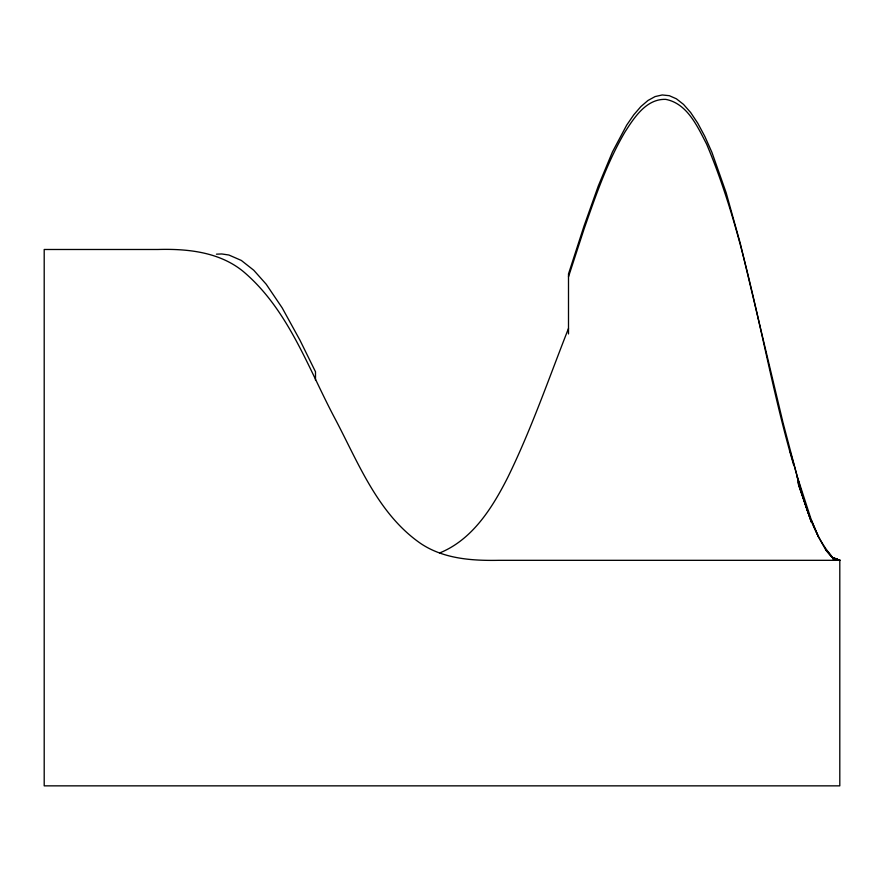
<?xml version="1.0" encoding="UTF-8"?>
<svg xmlns="http://www.w3.org/2000/svg" width="884" height="884" viewBox="0 0 884 884"><rect width="100%" height="100%" fill="white"/><g stroke="black" fill="none" stroke-linecap="round" stroke-linejoin="round"><path stroke-width="1.33" d="M568.5 276.769L584.07 229.011C595.639 195.928 607.109 162.424 624.922 132.07C634.182 117.649 646.326 98.621 665.763 99.373C687.321 103.516 697.487 126.578 706.603 144.092C749.82 246.525 762.561 358.639 793.622 464.862M568.5 328.439C548.809 378.485 531.273 429.525 507.538 477.868C492.2 508.024 472.332 539.726 439.635 552.964M216.458 254.172L221.785 253.962L228.89 255.012L241.321 260.437L253.752 270.239L266.183 284.206L282.173 307.864L299.93 340.152L315.5 371.777L315.5 380.231M832.695 558.798L839.8 560.323L839.8 785.854L44.2 785.854L44.2 249.487L157.86 249.487C187.474 248.647 219.254 251.929 243.1 271.344C288.593 309.61 308.229 368.484 335.445 419.458C358.661 463.559 378.164 514.101 420.685 543.494C443.613 558.898 472.034 560.821 498.83 560.323L839.8 560.323L832.695 557.572C807.567 528.312 801.324 487.537 790.075 451.58M833.877 558.876L839.8 560.323L832.695 557.638L825.59 549.76L832.695 557.738L839.8 560.323L832.695 558.456M832.695 557.738L839.8 560.323L833.877 558.677L839.8 560.323L832.695 557.638L825.59 549.671M832.695 557.638L825.59 549.583L818.485 536.953L811.39 520.201L797.18 476.321L782.97 422.475L740.35 243.686L726.14 192.701L711.94 152.413L704.835 136.434L697.73 123.141L690.625 112.478L683.52 104.389L676.415 98.82L669.31 95.693L662.215 94.964L655.11 96.577L648.005 100.456L640.9 106.544L633.795 114.787L626.69 125.13L612.49 151.86L598.28 186.005L584.07 225.895L568.5 273.93L568.5 333.942M811.39 520.124L818.485 536.953M797.622 481.946L811.39 522.19L798.849 485.625M797.18 477.238L800.727 489.161M839.8 560.323L832.695 557.903L839.8 560.323"/></g></svg>
